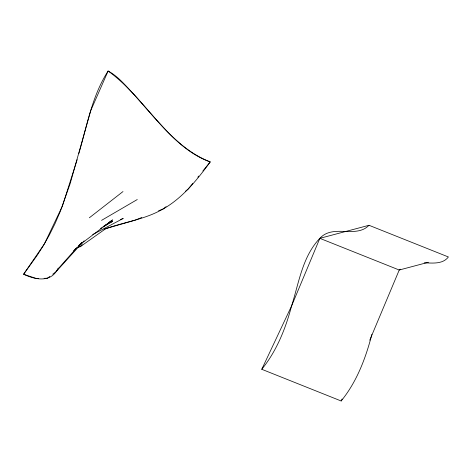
<?xml version="1.0" encoding="UTF-8"?>
<svg xmlns="http://www.w3.org/2000/svg" width="472" height="472" viewBox="0 0 472 472"><rect width="100%" height="100%" fill="white"/><g stroke="black" fill="none" stroke-linecap="round" stroke-linejoin="round"><path stroke-width="0.71" d="M78.836 153.518C87.049 125.599 92.052 95.816 108.117 71.018C118.501 76.558 125.941 86.04 133.912 94.435C143.742 105.492 153.329 116.761 163.436 127.57C176.705 141.742 191.585 155.382 210.235 161.914C196.045 181.319 180.274 200.86 158.197 211.592C141.075 220.153 121.859 222.654 104.046 229.303M371.883 334.388C365.706 358.171 356.85 381.742 341.156 400.982L261.765 369.293L291.602 305.891L319.845 238.336C333.179 223.698 356.012 238.808 369.01 225.286L448.4 256.969C442.73 264.432 432.476 263.057 424.234 262.815M77.148 159.695L62.422 206.028L44.433 243.829L23.6 274.238C33.795 279.158 48.61 282.74 56.192 271.583L82.004 243.027M341.156 400.982L342.088 398.999M369.747 340.218L399.235 270.019L400.274 269.188M52.728 274.238L56.192 271.583L58.097 268.438M56.192 271.583L58.9 267.695M261.765 369.293C276.704 350.908 285.607 328.601 291.602 305.891C298.935 282.811 302.452 256.485 319.845 238.336L369.01 225.286M192.765 183.443L188.169 189.107L185.337 191.355M197.821 177.207L198.742 176.074M202.877 170.976L210.235 161.914C166.097 144.686 145.264 97.645 108.117 71.018L90.777 110.525L70.121 183.732L60.369 211.261L54.988 223.704L49.259 235.233L43.194 245.894L36.846 255.818L23.6 274.238L36.462 278.563L38.539 278.498M59.584 267.181L76.694 247.883L73.691 251.01L82.01 242.844L80.411 244.337M82.181 244.655L80.264 246.714L77.532 247.393M81.786 242.626L78.73 245.623L112.572 219.905L108.389 222.796M83.078 241.847L84.152 240.85M166.091 206.659L163.265 208.907L158.568 210.789M89.35 217.781L122.991 191.567M49.843 276.45L47.536 278.226L44.079 278.327M100.501 228.489L101.692 227.705M102.89 226.926L110.649 221.84L103.999 226.07M103.757 226.595L112.56 221.35L110.094 222.76M101.545 220.371L137.258 199.544M92.713 234.554L123.216 218.442L120.531 219.515M141.795 217.498L135.086 220.182L105.816 228.619L80.264 246.714L78.983 246.514M428.446 262.267L399.235 270.019L319.845 238.336"/></g></svg>
